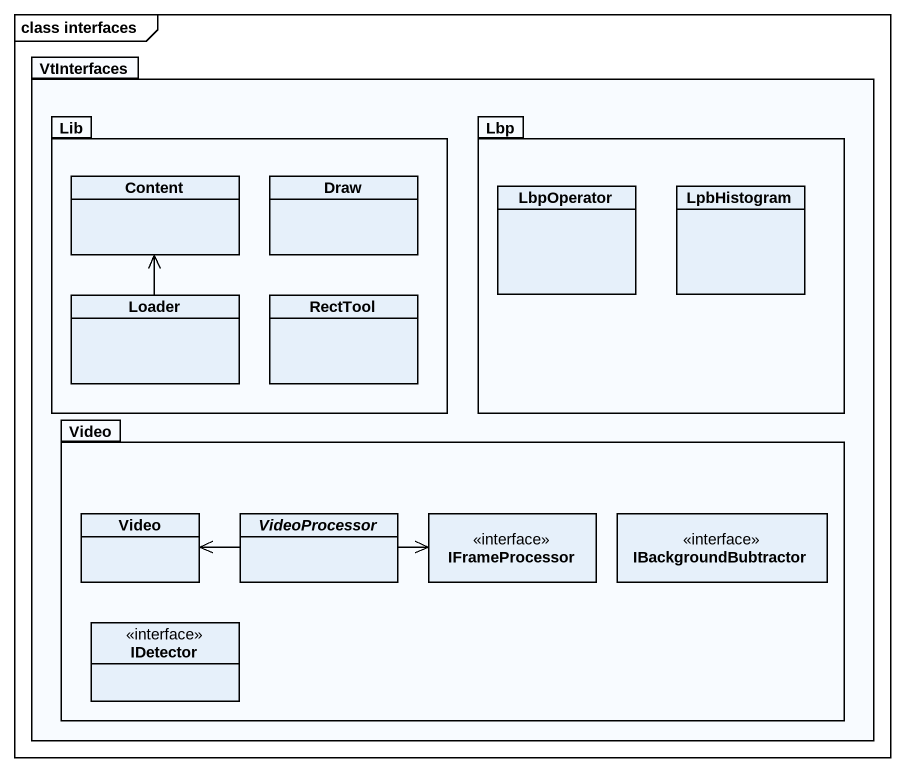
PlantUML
@startuml
mainframe class interfaces
hide circle
hide empty members
package VtInterfaces {
  package Lib {
    class Content
    class Draw
    class Loader
    class RectTool
  }
  package Lbp {
    class LbpOperator
    class LpbHistogram
  }
  package Video {
    class "Video" as Video_2
    abstract class VideoProcessor
    interface IFrameProcessor
    interface IBackgroundBubtractor
    interface IDetector
  }
}
Loader -up-> Content
VideoProcessor -left-> Video_2
VideoProcessor -right-> IFrameProcessor
@enduml
